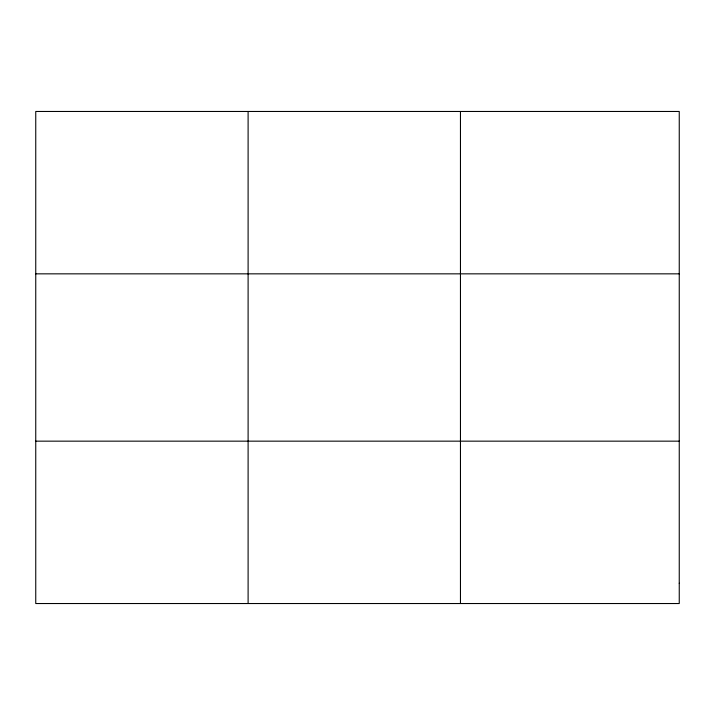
<?xml version="1.0" encoding="UTF-8"?>
<svg xmlns="http://www.w3.org/2000/svg" width="715" height="715" viewBox="0 0 715 715"><rect width="100%" height="100%" fill="white"/><g stroke="black" fill="none" stroke-linecap="round" stroke-linejoin="round"><path stroke-width="1.07" d="M248.105 111.469L248.105 603.532M460.46 111.469L460.46 603.532M35.75 273.845L679.25 273.845M35.75 441.155L679.25 441.155M679.25 583.234L679.25 603.532L35.75 603.532L35.75 111.469L679.25 111.469L679.25 583.234"/></g></svg>
